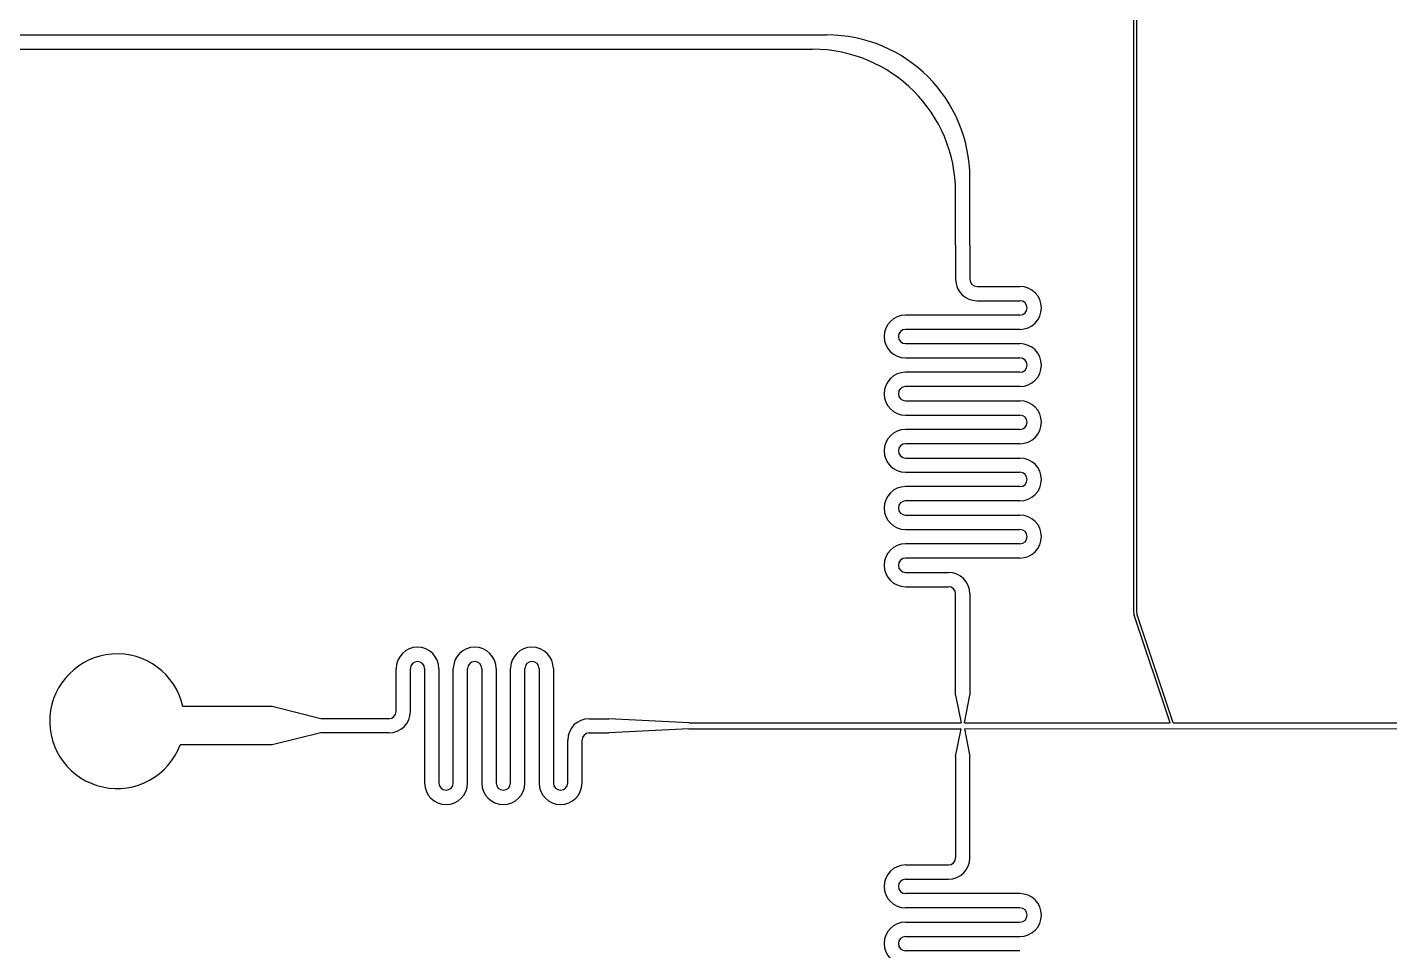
# Model space of a CAD drawing. Extents: x 1225654 to 1325654, y 924838 to 1022543.
# Drawn here: x 1266727 to 1276252, y 945290 to 951751 of the extents above; entities that cross this region are included whole.
import ezdxf

# ---------------------------------------------------------------- set-up
doc = ezdxf.new("R2010")
doc.units = 13

msp = doc.modelspace()

# ---------------------------------------------------------------- linework, layer by layer
for p, q in [((1274480.3, 953840.4), (1274480.3, 947672.1)), ((1274460.3, 953640.4), (1274460.3, 947668.8)), ((1266384.5, 951696.6), (1272316.8, 951696.6)), ((1266384.5, 951596.6), (1272216.8, 951596.6)), ((1273316.8, 950225.6), (1273316.8, 950696.6)), ((1273216.8, 950225.6), (1273216.8, 950596.6)), ((1273216.8, 950225.6), (1273216.8, 949987.2)), ((1273316.8, 950225.6), (1273316.8, 949987.2)), ((1273366.8, 949937.2), (1273666.8, 949937.2)), ((1273366.8, 949837.2), (1273666.8, 949837.2)), ((1273716.8, 949787.2), (1273716.8, 949787.2)), ((1273816.8, 949787.2), (1273816.8, 949787.2)), ((1273666.8, 949737.2), (1272866.8, 949737.2)), ((1273666.8, 949637.2), (1272866.8, 949637.2)), ((1272716.8, 949587.2), (1272716.8, 949587.2)), ((1272816.8, 949587.2), (1272816.8, 949587.2)), ((1272866.8, 949537.2), (1273666.8, 949537.2)), ((1272866.8, 949437.2), (1273666.8, 949437.2)), ((1273666.8, 949337.2), (1272866.8, 949337.2)), ((1273716.8, 949387.2), (1273716.8, 949387.2)), ((1273816.8, 949387.2), (1273816.8, 949387.2)), ((1273666.8, 949237.2), (1272866.8, 949237.2)), ((1272716.8, 949187.2), (1272716.8, 949187.2)), ((1272816.8, 949187.2), (1272816.8, 949187.2)), ((1272866.8, 949137.2), (1273666.8, 949137.2)), ((1272866.8, 949037.2), (1273666.8, 949037.2)), ((1273666.8, 948937.2), (1272866.8, 948937.2)), ((1273716.8, 948987.2), (1273716.8, 948987.2)), ((1273816.8, 948987.2), (1273816.8, 948987.2)), ((1273666.8, 948837.2), (1272866.8, 948837.2)), ((1272716.8, 948787.2), (1272716.8, 948787.2)), ((1272816.8, 948787.2), (1272816.8, 948787.2)), ((1272866.8, 948737.2), (1273666.8, 948737.2)), ((1272866.8, 948637.2), (1273666.8, 948637.2)), ((1273716.8, 948587.2), (1273716.8, 948587.2)), ((1273816.8, 948587.2), (1273816.8, 948587.2)), ((1273666.8, 948537.2), (1272866.8, 948537.2)), ((1272716.8, 948387.2), (1272716.8, 948387.2)), ((1272816.8, 948387.2), (1272816.8, 948387.2)), ((1273666.8, 948437.2), (1272866.8, 948437.2)), ((1272866.8, 948337.2), (1273666.8, 948337.2)), ((1272866.8, 948237.2), (1273666.8, 948237.2)), ((1273716.8, 948187.2), (1273716.8, 948187.2)), ((1273816.8, 948187.2), (1273816.8, 948187.2)), ((1273666.8, 948137.2), (1272866.8, 948137.2)), ((1272716.8, 947987.2), (1272716.8, 947987.2)), ((1272816.8, 947987.2), (1272816.8, 947987.2)), ((1273666.8, 948037.2), (1272866.8, 948037.2)), ((1272866.8, 947937.2), (1273166.8, 947937.2)), ((1272866.8, 947837.2), (1273166.8, 947837.2)), ((1273216.8, 947077.7), (1273216.8, 947787.2)), ((1273316.8, 947787.2), (1273316.8, 947077.7)), ((1274717.3, 946883.7), (1274465.4, 947637.1)), ((1274738.4, 946883.7), (1274485.4, 947640.3)), ((1269455.3, 947413.7), (1269455.3, 947413.7)), ((1269855.3, 947413.7), (1269855.3, 947413.7)), ((1270255.3, 947413.7), (1270255.3, 947413.7)), ((1270255.3, 947413.7), (1270255.3, 947413.7)), ((1269455.3, 947313.7), (1269455.3, 947313.7)), ((1269855.3, 947313.7), (1269855.3, 947313.7)), ((1270255.3, 947313.7), (1270255.3, 947313.7)), ((1270255.3, 947313.7), (1270255.3, 947313.7)), ((1269305.3, 946963.7), (1269305.3, 947263.7)), ((1269405.3, 946963.7), (1269405.3, 947263.7)), ((1269505.3, 947263.7), (1269505.3, 946463.7)), ((1269605.3, 947263.7), (1269605.3, 946463.7)), ((1269705.3, 946463.7), (1269705.3, 947263.7)), ((1269805.3, 946463.7), (1269805.3, 947263.7)), ((1269905.3, 947263.7), (1269905.3, 946463.7)), ((1270005.3, 947263.7), (1270005.3, 946463.7)), ((1270105.3, 946463.7), (1270105.3, 947263.7)), ((1270205.3, 946463.7), (1270205.3, 947263.7)), ((1270305.3, 947263.7), (1270305.3, 946463.7)), ((1270405.3, 947263.7), (1270405.3, 946463.7)), ((1273216.8, 947077.7), (1273255.6, 946883.7)), ((1273278, 946883.7), (1273316.8, 947077.7)), ((1268439.4, 946998.9), (1267815.5, 946998.9)), ((1268780.3, 946913.7), (1268439.4, 946998.9)), ((1269255.3, 946913.7), (1268780.3, 946913.7)), ((1270655.3, 946913.7), (1270792.8, 946913.7)), ((1271352.8, 946883.7), (1270792.8, 946913.7)), ((1271352.8, 946843.7), (1270792.8, 946813.7)), ((1271352.8, 946883.7), (1273255.6, 946883.7)), ((1271352.8, 946843.7), (1273255.6, 946843.7)), ((1273216.8, 946649.7), (1273255.6, 946843.7)), ((1273278, 946883.7), (1274460.3, 946883.7)), ((1273278, 946843.7), (1278843.4, 946846.7)), ((1273278, 946843.7), (1273316.8, 946649.7)), ((1274460.3, 946883.7), (1274717.3, 946883.7)), ((1274738.4, 946883.7), (1278843.4, 946886.7)), ((1268780.3, 946813.7), (1268439.4, 946730.8)), ((1269255.3, 946813.7), (1268780.3, 946813.7)), ((1270505.3, 946463.7), (1270505.3, 946763.7)), ((1270605.3, 946463.7), (1270605.3, 946763.7)), ((1270655.3, 946813.7), (1270792.8, 946813.7)), ((1270792.8, 946813.7), (1270792.8, 946813.7)), ((1268439.4, 946730.8), (1267796.8, 946730.8)), ((1273216.8, 946649.7), (1273216.8, 945940.3)), ((1273316.8, 945940.3), (1273316.8, 946649.7)), ((1269655.3, 946413.7), (1269655.3, 946413.7)), ((1270055.3, 946413.7), (1270055.3, 946413.7)), ((1270455.3, 946413.7), (1270455.3, 946413.7)), ((1269655.3, 946313.7), (1269655.3, 946313.7)), ((1270055.3, 946313.7), (1270055.3, 946313.7)), ((1270455.3, 946313.7), (1270455.3, 946313.7)), ((1272866.8, 945890.3), (1273166.8, 945890.3)), ((1272866.8, 945790.3), (1273166.8, 945790.3)), ((1272716.8, 945740.3), (1272716.8, 945740.3)), ((1272816.8, 945740.3), (1272816.8, 945740.3)), ((1273666.8, 945690.3), (1272866.8, 945690.3)), ((1273666.8, 945590.3), (1272866.8, 945590.3)), ((1273716.8, 945540.3), (1273716.8, 945540.3)), ((1273816.8, 945540.3), (1273816.8, 945540.3)), ((1272866.8, 945490.3), (1273666.8, 945490.3)), ((1272716.8, 945340.3), (1272716.8, 945340.3)), ((1272816.8, 945340.3), (1272816.8, 945340.3)), ((1272866.8, 945390.3), (1273666.8, 945390.3)), ((1273666.8, 945290.3), (1272866.8, 945290.3))]:
    msp.add_line(p, q)
msp.add_lwpolyline([(1260678.3, 924838.4), (1290630.1, 924838.4, 6.524121)], format="xyb", close=True)
msp.add_lwpolyline([(1260678.3, 924838.4), (1290630.1, 924838.4, 6.524121)], format="xyb", close=True)
for centre, radius, start, end in [((1272316.8, 950696.6), 1000, 0, 90), ((1272216.8, 950596.6), 1000, 0, 90), ((1273366.8, 949987.2), 150, 180, 270), ((1273366.8, 949987.2), 50, 180, 270), ((1273666.8, 949787.2), 150, 0, 90), ((1273666.8, 949787.2), 50, 0, 90), ((1273666.8, 949787.2), 50, 270, 0), ((1273666.8, 949787.2), 150, 270, 0), ((1272866.8, 949587.2), 150, 90, 180), ((1272866.8, 949587.2), 50, 90, 180), ((1272866.8, 949587.2), 150, 180, 270), ((1272866.8, 949587.2), 50, 180, 270), ((1273666.8, 949387.2), 150, 0, 90), ((1273666.8, 949387.2), 50, 0, 90), ((1272866.8, 949187.2), 150, 90, 180), ((1273666.8, 949387.2), 50, 270, 0), ((1273666.8, 949387.2), 150, 270, 0), ((1272866.8, 949187.2), 50, 90, 180), ((1272866.8, 949187.2), 150, 180, 270), ((1272866.8, 949187.2), 50, 180, 270), ((1273666.8, 948987.2), 150, 0, 90), ((1273666.8, 948987.2), 50, 0, 90), ((1272866.8, 948787.2), 150, 90, 180), ((1273666.8, 948987.2), 50, 270, 0), ((1273666.8, 948987.2), 150, 270, 0), ((1272866.8, 948787.2), 50, 90, 180), ((1272866.8, 948787.2), 150, 180, 270), ((1272866.8, 948787.2), 50, 180, 270), ((1273666.8, 948587.2), 150, 0, 90), ((1273666.8, 948587.2), 50, 0, 90), ((1273666.8, 948587.2), 50, 270, 0), ((1273666.8, 948587.2), 150, 270, 0), ((1272866.8, 948387.2), 150, 90, 180), ((1272866.8, 948387.2), 150, 180, 270), ((1272866.8, 948387.2), 50, 90, 180), ((1272866.8, 948387.2), 50, 180, 270), ((1273666.8, 948187.2), 150, 0, 90), ((1273666.8, 948187.2), 50, 0, 90), ((1273666.8, 948187.2), 50, 270, 0), ((1273666.8, 948187.2), 150, 270, 0), ((1272866.8, 947987.2), 150, 90, 180), ((1272866.8, 947987.2), 150, 180, 270), ((1272866.8, 947987.2), 50, 90, 180), ((1272866.8, 947987.2), 50, 180, 270), ((1273166.8, 947787.2), 150, 0, 90), ((1273166.8, 947787.2), 50, 0, 90), ((1274560.3, 947668.8), 100, 180, 198.48587), ((1274580.3, 947672.1), 100, 180, 198.48587), ((1269455.3, 947263.7), 150, 90, 180), ((1269455.3, 947263.7), 150, 360, 90), ((1269855.3, 947263.7), 150, 90, 180), ((1269855.3, 947263.7), 150, 360, 90), ((1270255.3, 947263.7), 150, 90, 180), ((1270255.3, 947263.7), 150, 360, 90), ((1267355.6, 946896.3), 471.2, 12.58092, 339.43875), ((1269455.3, 947263.7), 50, 90, 180), ((1269455.3, 947263.7), 50, 360, 90), ((1269855.3, 947263.7), 50, 90, 180), ((1269855.3, 947263.7), 50, 360, 90), ((1270255.3, 947263.7), 50, 90, 180), ((1270255.3, 947263.7), 50, 360, 90), ((1269255.3, 946963.7), 50, 270, 360), ((1269255.3, 946963.7), 150, 270, 360), ((1270655.3, 946763.7), 150, 90, 180), ((1270655.3, 946763.7), 50, 90, 180), ((1269655.3, 946463.7), 150, 180, 270), ((1269655.3, 946463.7), 50, 180, 270), ((1269655.3, 946463.7), 150, 270, 360), ((1269655.3, 946463.7), 50, 270, 360), ((1270055.3, 946463.7), 150, 180, 270), ((1270055.3, 946463.7), 50, 180, 270), ((1270055.3, 946463.7), 150, 270, 360), ((1270055.3, 946463.7), 50, 270, 360), ((1270455.3, 946463.7), 150, 180, 270), ((1270455.3, 946463.7), 50, 180, 270), ((1270455.3, 946463.7), 50, 270, 360), ((1270455.3, 946463.7), 150, 270, 360), ((1272866.8, 945740.3), 150, 90, 180), ((1273166.8, 945940.3), 150, 270, 0), ((1273166.8, 945940.3), 50, 270, 0), ((1272866.8, 945740.3), 50, 90, 180), ((1272866.8, 945740.3), 150, 180, 270), ((1272866.8, 945740.3), 50, 180, 270), ((1273666.8, 945540.3), 150, 0, 90), ((1273666.8, 945540.3), 50, 0, 90), ((1273666.8, 945540.3), 150, 270, 0), ((1273666.8, 945540.3), 50, 270, 0), ((1272866.8, 945340.3), 150, 90, 180), ((1272866.8, 945340.3), 150, 180, 270), ((1272866.8, 945340.3), 50, 90, 180), ((1272866.8, 945340.3), 50, 180, 270)]:
    msp.add_arc(centre, radius, start, end)

doc.saveas('drawing.dxf')
